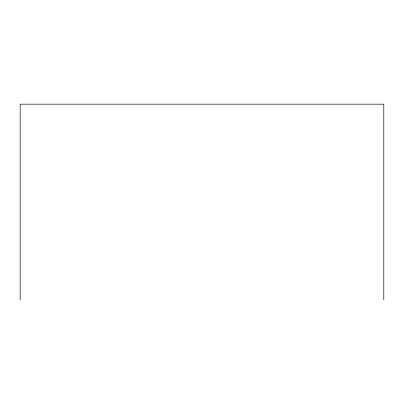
<?xml version="1.0" encoding="UTF-8"?>
<svg xmlns="http://www.w3.org/2000/svg" width="404" height="404" viewBox="0 0 404 404"><rect width="100%" height="100%" fill="white"/><g stroke="black" fill="none" stroke-linecap="round" stroke-linejoin="round"><path stroke-width="0.61" d="M383.8 299.824L383.8 104.176L20.2 104.176L20.2 299.824"/></g></svg>
